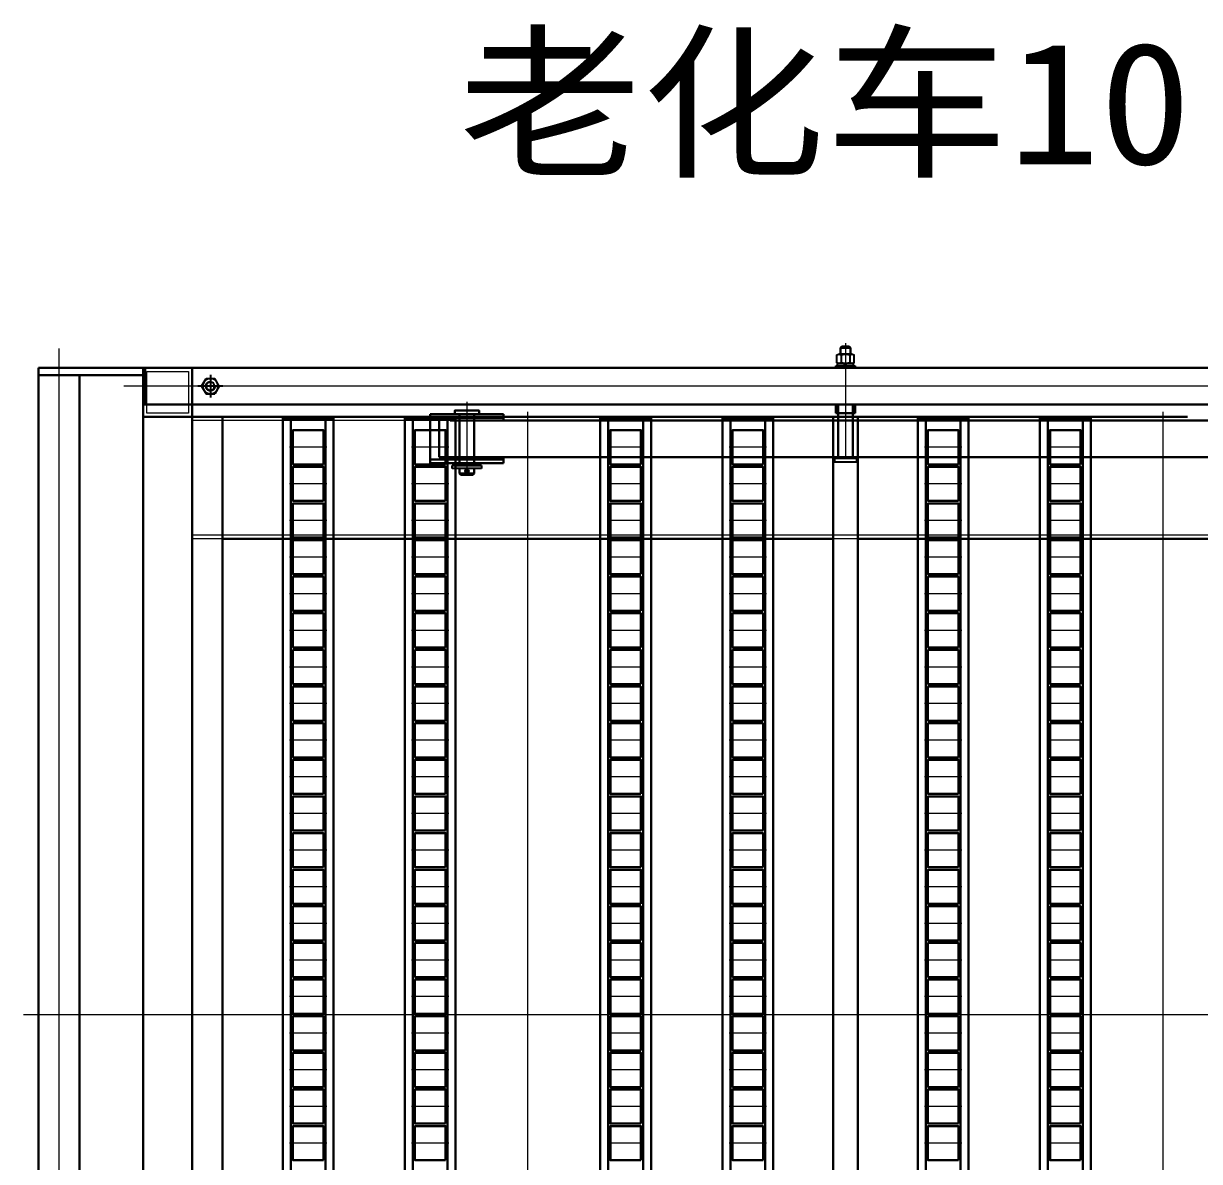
# Model space of a CAD drawing. Extents: x 539033 to 804858, y 468425 to 1263560.
# Drawn here: x 764498 to 765460, y 505052 to 505984 of the extents above; entities that cross this region are included whole.
import ezdxf

# ---------------------------------------------------------------- set-up
doc = ezdxf.new("R2010")
doc.units = 0
doc.header["$LTSCALE"] = 1000
doc.header["$MEASUREMENT"] = 0
for name, pattern in [('0', [0, 0]), ('ACAD_ISO02W100', [15, 12, -3]), ('ACAD_ISO04W100', [30, 24, -3, 0, -3]), ('DASHDOT', [25.4, 12.7, -6.35, 0, -6.35]), ('SOLID', [0])]:
    doc.linetypes.add(name, pattern=pattern)
doc.layers.get('0').update_dxf_attribs({"linetype": 'CONTINUOUS'})
doc.layers.add('1', color=1, linetype='DASHDOT')
doc.layers.add('摄像头', color=7, linetype='CONTINUOUS')
for name, color, linetype, lineweight in [('3', 7, 'ACAD_ISO04W100', 15), ('标注', 7, 'SOLID', 15), ('点划线', 1, 'ACAD_ISO04W100', 15), ('粗实线', 7, '0', 30), ('虚线', 6, 'ACAD_ISO02W100', 18)]:
    doc.layers.add(name, color=color, linetype=linetype, lineweight=lineweight)
doc.styles.add('标准', font='', dxfattribs={"width": 0.667})
doc.styles.get('标准').set_extended_font_data('FangSong_GB2312')

# ---------------------------------------------------------------- blocks, each defined once
blk = doc.blocks.new('A$C513352F2')
at = {"layer": '点划线'}
blk.add_line((68.9, 0), (68.9, 1086.91), dxfattribs=at)
at = {"layer": '粗实线', "color": 5}
for p, q in [((0, 1070.94), (85.65, 1070.94)), ((85.65, 1070.94), (85.65, 10.94)), ((0, 1064.94), (85.65, 1064.94)), ((52.15, 1064.94), (52.15, 16.94))]:
    blk.add_line(p, q, dxfattribs=at)
blk = doc.blocks.new('A$C458447FD')
at = {"layer": '标注'}
h = blk.add_hatch(dxfattribs=at)
h.set_pattern_fill('ANSI31', color=3, scale=0.5)
h.set_pattern_definition([(45, (-117.9495, 9.9451), (-1.122532, 1.122532), [])])
h.paths.add_polyline_path([(779.78, 1050.14), (778.03, 1050.14), (778.03, 1043.14), (779.78, 1043.14)])
h.paths.add_polyline_path([(794.03, 1050.14), (792.28, 1050.14), (792.28, 1043.14), (794.03, 1043.14)])
for p, q in [((778.84, 1084.39), (778.84, 1090.79)), ((780.63, 1091.34), (791.42, 1091.34)), ((782.43, 1090.79), (782.43, 1084.39)), ((789.62, 1090.79), (789.62, 1084.39)), ((793.22, 1084.39), (793.22, 1090.79)), ((794.03, 1081.74), (778.03, 1081.74)), ((778.03, 1081.74), (778.03, 1080.14)), ((778.03, 1080.14), (794.03, 1080.14)), ((792.47, 1083.84), (779.59, 1083.84)), ((779.59, 1081.74), (779.59, 1083.84)), ((792.47, 1081.74), (779.59, 1081.74)), ((780.63, 1083.84), (791.42, 1083.84)), ((785.48, 1081.74), (785.56, 1082.01)), ((785.56, 1082.01), (786.05, 1083.84)), ((786.57, 1081.74), (787.13, 1083.84)), ((792.47, 1081.74), (792.47, 1083.84)), ((794.03, 1080.14), (794.03, 1081.74)), ((1298.84, 1065.14), (1302.43, 1071.37)), ((1309.62, 1071.37), (1302.43, 1071.37)), ((1313.22, 1065.14), (1309.62, 1071.37)), ((1298.84, 1065.14), (1302.43, 1058.91)), ((1313.22, 1065.14), (1309.62, 1058.91)), ((1309.62, 1058.91), (1302.43, 1058.91)), ((1084.03, 1000.14), (1084.03, 997.64)), ((1084.03, 997.64), (1108.03, 997.64)), ((1108.03, 997.64), (1108.03, 1000.14))]:
    blk.add_line(p, q)
at = {"color": 3}
for p, q in [((777.03, 1006.14), (777.03, 1003.14)), ((795.03, 1003.14), (777.03, 1003.14)), ((795.03, 1006.14), (795.03, 1003.14))]:
    blk.add_line(p, q, dxfattribs=at)
for radius in [6.23, 3.4]:
    blk.add_circle((1306.03, 1065.14), radius)
for centre, radius, start, end in [((780.63, 1088.13), 3.21, 55.90631, 124.09369), ((786.03, 1079.34), 12, 72.56742, 107.43258), ((791.42, 1088.13), 3.21, 55.90631, 124.09369), ((780.63, 1087.05), 3.21, 235.90631, 304.09369), ((786.03, 1095.84), 12, 252.56742, 287.43258), ((791.42, 1087.05), 3.21, 235.90631, 304.09369)]:
    blk.add_arc(centre, radius, start, end)
at = {"layer": '1', "linetype": 'DASHDOT'}
for p, q in [((1306.03, 1074.37), (1306.03, 1055.91)), ((1295.84, 1065.14), (1316.22, 1065.14))]:
    blk.add_line(p, q, dxfattribs=at)
at = {"layer": '3'}
blk.add_arc((1306.03, 1065.14), 4, 170, 90, dxfattribs=at)
at = {"layer": '点划线'}
for p, q in [((786.03, 1100.28), (786.03, 1005.65)), ((206.04, 1065.14), (1376.79, 1065.14)), ((1096.03, 1052.42), (1096.03, 991.97)), ((526.03, 17.93), (526.03, 1044.24)), ((1046.03, 17.93), (1046.03, 1044.24)), ((590.83, 1015.14), (621.27, 1015.14)), ((690.83, 1015.14), (721.27, 1015.14)), ((850.83, 1015.14), (881.27, 1015.14)), ((950.83, 1015.14), (981.27, 1015.14)), ((1110.83, 1015.14), (1141.27, 1015.14)), ((1210.83, 1015.14), (1241.27, 1015.14)), ((1093.94, 995.64), (1097.96, 995.64)), ((590.83, 985.14), (621.27, 985.14)), ((690.83, 985.14), (721.27, 985.14)), ((850.83, 985.14), (881.27, 985.14)), ((950.83, 985.14), (981.27, 985.14)), ((1110.83, 985.14), (1141.27, 985.14)), ((1210.83, 985.14), (1241.27, 985.14)), ((590.83, 955.14), (621.27, 955.14)), ((690.83, 955.14), (721.27, 955.14)), ((850.83, 955.14), (881.27, 955.14)), ((950.83, 955.14), (981.27, 955.14)), ((1110.83, 955.14), (1141.27, 955.14)), ((1210.83, 955.14), (1241.27, 955.14)), ((590.83, 925.14), (621.27, 925.14)), ((690.83, 925.14), (721.27, 925.14)), ((850.83, 925.14), (881.27, 925.14)), ((950.83, 925.14), (981.27, 925.14)), ((1110.83, 925.14), (1141.27, 925.14)), ((1210.83, 925.14), (1241.27, 925.14)), ((590.83, 895.14), (621.27, 895.14)), ((690.83, 895.14), (721.27, 895.14)), ((850.83, 895.14), (881.27, 895.14)), ((950.83, 895.14), (981.27, 895.14)), ((1110.83, 895.14), (1141.27, 895.14)), ((1210.83, 895.14), (1241.27, 895.14)), ((590.83, 865.14), (621.27, 865.14)), ((690.83, 865.14), (721.27, 865.14)), ((850.83, 865.14), (881.27, 865.14)), ((950.83, 865.14), (981.27, 865.14)), ((1110.83, 865.14), (1141.27, 865.14)), ((1210.83, 865.14), (1241.27, 865.14)), ((590.83, 835.14), (621.27, 835.14)), ((690.83, 835.14), (721.27, 835.14)), ((850.83, 835.14), (881.27, 835.14)), ((950.83, 835.14), (981.27, 835.14)), ((1110.83, 835.14), (1141.27, 835.14)), ((1210.83, 835.14), (1241.27, 835.14)), ((590.83, 805.14), (621.27, 805.14)), ((690.83, 805.14), (721.27, 805.14)), ((850.83, 805.14), (881.27, 805.14)), ((950.83, 805.14), (981.27, 805.14)), ((1110.83, 805.14), (1141.27, 805.14)), ((1210.83, 805.14), (1241.27, 805.14)), ((590.83, 775.14), (621.27, 775.14)), ((690.83, 775.14), (721.27, 775.14)), ((850.83, 775.14), (881.27, 775.14)), ((950.83, 775.14), (981.27, 775.14)), ((1110.83, 775.14), (1141.27, 775.14)), ((1210.83, 775.14), (1241.27, 775.14)), ((590.83, 745.14), (621.27, 745.14)), ((690.83, 745.14), (721.27, 745.14)), ((850.83, 745.14), (881.27, 745.14)), ((950.83, 745.14), (981.27, 745.14)), ((1110.83, 745.14), (1141.27, 745.14)), ((1210.83, 745.14), (1241.27, 745.14)), ((590.83, 715.14), (621.27, 715.14)), ((690.83, 715.14), (721.27, 715.14)), ((850.83, 715.14), (881.27, 715.14)), ((950.83, 715.14), (981.27, 715.14)), ((1110.83, 715.14), (1141.27, 715.14)), ((1210.83, 715.14), (1241.27, 715.14)), ((590.83, 685.14), (621.27, 685.14)), ((690.83, 685.14), (721.27, 685.14)), ((850.83, 685.14), (881.27, 685.14)), ((950.83, 685.14), (981.27, 685.14)), ((1110.83, 685.14), (1141.27, 685.14)), ((1210.83, 685.14), (1241.27, 685.14)), ((590.83, 655.14), (621.27, 655.14)), ((690.83, 655.14), (721.27, 655.14)), ((850.83, 655.14), (881.27, 655.14)), ((950.83, 655.14), (981.27, 655.14)), ((1110.83, 655.14), (1141.27, 655.14)), ((1210.83, 655.14), (1241.27, 655.14)), ((590.83, 625.14), (621.27, 625.14)), ((690.83, 625.14), (721.27, 625.14)), ((850.83, 625.14), (881.27, 625.14)), ((950.83, 625.14), (981.27, 625.14)), ((1110.83, 625.14), (1141.27, 625.14)), ((1210.83, 625.14), (1241.27, 625.14)), ((590.83, 595.14), (621.27, 595.14)), ((690.83, 595.14), (721.27, 595.14)), ((850.83, 595.14), (881.27, 595.14)), ((950.83, 595.14), (981.27, 595.14)), ((1110.83, 595.14), (1141.27, 595.14)), ((1210.83, 595.14), (1241.27, 595.14)), ((590.83, 565.14), (621.27, 565.14)), ((690.83, 565.14), (721.27, 565.14)), ((850.83, 565.14), (881.27, 565.14)), ((950.83, 565.14), (981.27, 565.14)), ((1110.83, 565.14), (1141.27, 565.14)), ((1210.83, 565.14), (1241.27, 565.14)), ((101.68, 550.14), (1459.06, 550.14)), ((590.83, 535.14), (621.27, 535.14)), ((690.83, 535.14), (721.27, 535.14)), ((850.83, 535.14), (881.27, 535.14)), ((950.83, 535.14), (981.27, 535.14)), ((1110.83, 535.14), (1141.27, 535.14)), ((1210.83, 535.14), (1241.27, 535.14)), ((590.83, 505.14), (621.27, 505.14)), ((690.83, 505.14), (721.27, 505.14)), ((850.83, 505.14), (881.27, 505.14)), ((950.83, 505.14), (981.27, 505.14)), ((1110.83, 505.14), (1141.27, 505.14)), ((1210.83, 505.14), (1241.27, 505.14)), ((590.83, 475.14), (621.27, 475.14)), ((690.83, 475.14), (721.27, 475.14)), ((850.83, 475.14), (881.27, 475.14)), ((950.83, 475.14), (981.27, 475.14)), ((1110.83, 475.14), (1141.27, 475.14)), ((1210.83, 475.14), (1241.27, 475.14)), ((590.83, 445.14), (621.27, 445.14)), ((690.83, 445.14), (721.27, 445.14)), ((850.83, 445.14), (881.27, 445.14)), ((950.83, 445.14), (981.27, 445.14)), ((1110.83, 445.14), (1141.27, 445.14)), ((1210.83, 445.14), (1241.27, 445.14))]:
    blk.add_line(p, q, dxfattribs=at)
at = {"layer": '粗实线'}
for p, q in [((783.03, 1097.64), (782.03, 1096.64)), ((782.03, 1096.64), (782.03, 1091.34)), ((790.03, 1096.64), (782.03, 1096.64)), ((783.03, 1097.64), (789.03, 1097.64)), ((789.03, 1097.64), (790.03, 1096.64)), ((790.03, 1096.64), (790.03, 1091.34)), ((1359.53, 1080.14), (1359.53, 1050.14)), ((211.03, 1050.14), (1361.03, 1050.14)), ((778.03, 1050.14), (778.03, 1043.14)), ((779.78, 1050.14), (779.78, 1043.14)), ((780.03, 1050.14), (780.03, 1006.14)), ((792.03, 1050.14), (792.03, 1006.14)), ((792.28, 1050.14), (792.28, 1043.14)), ((794.03, 1050.14), (794.03, 1043.14)), ((506.03, 1040.14), (1321.03, 1040.14)), ((778.03, 1043.14), (794.03, 1043.14)), ((1066.03, 1042.14), (1066.03, 1037.14)), ((1066.03, 1042.14), (1126.03, 1042.14)), ((1090.03, 1042.14), (1090.03, 1000.14)), ((1102.03, 1042.14), (1102.03, 1000.14)), ((1126.03, 1042.14), (1126.03, 1002.14)), ((1321.03, 1040.14), (1321.03, 60.14)), ((1109.83, 1037.14), (0, 1037.14)), ((1066.03, 1039.14), (1126.03, 1039.14)), ((1118.6, 1037.14), (1118.6, 1007.14)), ((1118.6, 1007.14), (0, 1007.14)), ((1066.03, 1007.14), (1066.03, 1002.14)), ((1066.03, 1005.14), (1126.03, 1005.14)), ((1066.03, 1002.14), (1126.03, 1002.14)), ((1108.03, 1000.14), (1084.03, 1000.14)), ((1090.03, 997.64), (1090.03, 993.64)), ((1090.03, 993.64), (1091.03, 992.64)), ((1090.03, 993.64), (1102.03, 993.64)), ((1101.03, 992.64), (1091.03, 992.64)), ((1101.03, 992.64), (1102.03, 993.64)), ((1102.03, 997.64), (1102.03, 993.64)), ((276.03, 940.14), (776.03, 940.14)), ((796.03, 940.14), (1296.03, 940.14))]:
    blk.add_line(p, q, dxfattribs=at)
at = {"layer": '粗实线', "color": 4}
for p, q in [((585.28, 1040.14), (585.28, 60.14)), ((585.28, 1040.14), (626.78, 1040.14)), ((626.78, 1040.14), (626.78, 60.14)), ((685.28, 1040.14), (685.28, 60.14)), ((685.28, 1040.14), (726.78, 1040.14)), ((726.78, 1040.14), (726.78, 60.14)), ((845.28, 1040.14), (845.28, 60.14)), ((845.28, 1040.14), (886.78, 1040.14)), ((886.78, 1040.14), (886.78, 60.14)), ((945.28, 1040.14), (945.28, 60.14)), ((945.28, 1040.14), (986.78, 1040.14)), ((986.78, 1040.14), (986.78, 60.14)), ((1105.28, 1040.14), (1105.28, 60.14)), ((1105.28, 1040.14), (1146.78, 1040.14)), ((1146.78, 1040.14), (1146.78, 60.14)), ((1205.28, 1040.14), (1205.28, 60.14)), ((1205.28, 1040.14), (1246.78, 1040.14)), ((1246.78, 1040.14), (1246.78, 60.14)), ((585.28, 1038.14), (626.78, 1038.14)), ((591.78, 1038.14), (591.78, 62.14)), ((620.28, 1038.14), (620.28, 62.14)), ((685.28, 1038.14), (726.78, 1038.14)), ((691.78, 1038.14), (691.78, 62.14)), ((720.28, 1038.14), (720.28, 62.14)), ((845.28, 1038.14), (886.78, 1038.14)), ((851.78, 1038.14), (851.78, 62.14)), ((880.28, 1038.14), (880.28, 62.14)), ((945.28, 1038.14), (986.78, 1038.14)), ((951.78, 1038.14), (951.78, 62.14)), ((980.28, 1038.14), (980.28, 62.14)), ((1105.28, 1038.14), (1146.78, 1038.14)), ((1111.78, 1038.14), (1111.78, 62.14)), ((1140.28, 1038.14), (1140.28, 62.14)), ((1205.28, 1038.14), (1246.78, 1038.14)), ((1211.78, 1038.14), (1211.78, 62.14)), ((1240.28, 1038.14), (1240.28, 62.14))]:
    blk.add_line(p, q, dxfattribs=at)
at = {"layer": '粗实线', "color": 2}
for p, q in [((776.03, 1040.14), (776.03, 60.14)), ((796.03, 1040.14), (796.03, 60.14)), ((1296.03, 1040.14), (1296.03, 60.14))]:
    blk.add_line(p, q, dxfattribs=at)
at = {"layer": '粗实线', "color": 3}
for p, q in [((593.53, 1018.14), (591.78, 1018.14)), ((591.78, 1018.14), (591.78, 1012.14)), ((593.53, 1012.14), (591.78, 1012.14)), ((618.53, 1018.14), (620.28, 1018.14)), ((618.53, 1012.14), (620.28, 1012.14)), ((620.28, 1018.14), (620.28, 1012.14)), ((693.53, 1018.14), (691.78, 1018.14)), ((691.78, 1018.14), (691.78, 1012.14)), ((693.53, 1012.14), (691.78, 1012.14)), ((718.53, 1018.14), (720.28, 1018.14)), ((718.53, 1012.14), (720.28, 1012.14)), ((720.28, 1018.14), (720.28, 1012.14)), ((853.53, 1018.14), (851.78, 1018.14)), ((851.78, 1018.14), (851.78, 1012.14)), ((853.53, 1012.14), (851.78, 1012.14)), ((878.53, 1018.14), (880.28, 1018.14)), ((878.53, 1012.14), (880.28, 1012.14)), ((880.28, 1018.14), (880.28, 1012.14)), ((953.53, 1018.14), (951.78, 1018.14)), ((951.78, 1018.14), (951.78, 1012.14)), ((953.53, 1012.14), (951.78, 1012.14)), ((978.53, 1018.14), (980.28, 1018.14)), ((978.53, 1012.14), (980.28, 1012.14)), ((980.28, 1018.14), (980.28, 1012.14)), ((1113.53, 1018.14), (1111.78, 1018.14)), ((1111.78, 1018.14), (1111.78, 1012.14)), ((1113.53, 1012.14), (1111.78, 1012.14)), ((1138.53, 1018.14), (1140.28, 1018.14)), ((1138.53, 1012.14), (1140.28, 1012.14)), ((1140.28, 1018.14), (1140.28, 1012.14)), ((1213.53, 1018.14), (1211.78, 1018.14)), ((1211.78, 1018.14), (1211.78, 1012.14)), ((1213.53, 1012.14), (1211.78, 1012.14)), ((1238.53, 1018.14), (1240.28, 1018.14)), ((1238.53, 1012.14), (1240.28, 1012.14)), ((1240.28, 1018.14), (1240.28, 1012.14)), ((777.03, 1006.14), (795.03, 1006.14)), ((593.53, 988.14), (591.78, 988.14)), ((591.78, 988.14), (591.78, 982.14)), ((593.53, 982.14), (591.78, 982.14)), ((618.53, 988.14), (620.28, 988.14)), ((618.53, 982.14), (620.28, 982.14)), ((620.28, 988.14), (620.28, 982.14)), ((693.53, 988.14), (691.78, 988.14)), ((691.78, 988.14), (691.78, 982.14)), ((693.53, 982.14), (691.78, 982.14)), ((718.53, 988.14), (720.28, 988.14)), ((718.53, 982.14), (720.28, 982.14)), ((720.28, 988.14), (720.28, 982.14)), ((853.53, 988.14), (851.78, 988.14)), ((851.78, 988.14), (851.78, 982.14)), ((853.53, 982.14), (851.78, 982.14)), ((878.53, 988.14), (880.28, 988.14)), ((878.53, 982.14), (880.28, 982.14)), ((880.28, 988.14), (880.28, 982.14)), ((953.53, 988.14), (951.78, 988.14)), ((951.78, 988.14), (951.78, 982.14)), ((953.53, 982.14), (951.78, 982.14)), ((978.53, 988.14), (980.28, 988.14)), ((978.53, 982.14), (980.28, 982.14)), ((980.28, 988.14), (980.28, 982.14)), ((1113.53, 988.14), (1111.78, 988.14)), ((1111.78, 988.14), (1111.78, 982.14)), ((1113.53, 982.14), (1111.78, 982.14)), ((1138.53, 988.14), (1140.28, 988.14)), ((1138.53, 982.14), (1140.28, 982.14)), ((1140.28, 988.14), (1140.28, 982.14)), ((1213.53, 988.14), (1211.78, 988.14)), ((1211.78, 988.14), (1211.78, 982.14)), ((1213.53, 982.14), (1211.78, 982.14)), ((1238.53, 988.14), (1240.28, 988.14)), ((1238.53, 982.14), (1240.28, 982.14)), ((1240.28, 988.14), (1240.28, 982.14)), ((593.53, 958.14), (591.78, 958.14)), ((591.78, 958.14), (591.78, 952.14)), ((618.53, 958.14), (620.28, 958.14)), ((620.28, 958.14), (620.28, 952.14)), ((693.53, 958.14), (691.78, 958.14)), ((691.78, 958.14), (691.78, 952.14)), ((718.53, 958.14), (720.28, 958.14)), ((720.28, 958.14), (720.28, 952.14)), ((853.53, 958.14), (851.78, 958.14)), ((851.78, 958.14), (851.78, 952.14)), ((878.53, 958.14), (880.28, 958.14)), ((880.28, 958.14), (880.28, 952.14)), ((953.53, 958.14), (951.78, 958.14)), ((951.78, 958.14), (951.78, 952.14)), ((978.53, 958.14), (980.28, 958.14)), ((980.28, 958.14), (980.28, 952.14)), ((1113.53, 958.14), (1111.78, 958.14)), ((1111.78, 958.14), (1111.78, 952.14)), ((1138.53, 958.14), (1140.28, 958.14)), ((1140.28, 958.14), (1140.28, 952.14)), ((1213.53, 958.14), (1211.78, 958.14)), ((1211.78, 958.14), (1211.78, 952.14)), ((1238.53, 958.14), (1240.28, 958.14)), ((1240.28, 958.14), (1240.28, 952.14)), ((593.53, 952.14), (591.78, 952.14)), ((618.53, 952.14), (620.28, 952.14)), ((693.53, 952.14), (691.78, 952.14)), ((718.53, 952.14), (720.28, 952.14)), ((853.53, 952.14), (851.78, 952.14)), ((878.53, 952.14), (880.28, 952.14)), ((953.53, 952.14), (951.78, 952.14)), ((978.53, 952.14), (980.28, 952.14)), ((1113.53, 952.14), (1111.78, 952.14)), ((1138.53, 952.14), (1140.28, 952.14)), ((1213.53, 952.14), (1211.78, 952.14)), ((1238.53, 952.14), (1240.28, 952.14)), ((593.53, 928.14), (591.78, 928.14)), ((591.78, 928.14), (591.78, 922.14)), ((618.53, 928.14), (620.28, 928.14)), ((620.28, 928.14), (620.28, 922.14)), ((693.53, 928.14), (691.78, 928.14)), ((691.78, 928.14), (691.78, 922.14)), ((718.53, 928.14), (720.28, 928.14)), ((720.28, 928.14), (720.28, 922.14)), ((853.53, 928.14), (851.78, 928.14)), ((851.78, 928.14), (851.78, 922.14)), ((878.53, 928.14), (880.28, 928.14)), ((880.28, 928.14), (880.28, 922.14)), ((953.53, 928.14), (951.78, 928.14)), ((951.78, 928.14), (951.78, 922.14)), ((978.53, 928.14), (980.28, 928.14)), ((980.28, 928.14), (980.28, 922.14)), ((1113.53, 928.14), (1111.78, 928.14)), ((1111.78, 928.14), (1111.78, 922.14)), ((1138.53, 928.14), (1140.28, 928.14)), ((1140.28, 928.14), (1140.28, 922.14)), ((1213.53, 928.14), (1211.78, 928.14)), ((1211.78, 928.14), (1211.78, 922.14)), ((1238.53, 928.14), (1240.28, 928.14)), ((1240.28, 928.14), (1240.28, 922.14)), ((593.53, 922.14), (591.78, 922.14)), ((618.53, 922.14), (620.28, 922.14)), ((693.53, 922.14), (691.78, 922.14)), ((718.53, 922.14), (720.28, 922.14)), ((853.53, 922.14), (851.78, 922.14)), ((878.53, 922.14), (880.28, 922.14)), ((953.53, 922.14), (951.78, 922.14)), ((978.53, 922.14), (980.28, 922.14)), ((1113.53, 922.14), (1111.78, 922.14)), ((1138.53, 922.14), (1140.28, 922.14)), ((1213.53, 922.14), (1211.78, 922.14)), ((1238.53, 922.14), (1240.28, 922.14)), ((593.53, 898.14), (591.78, 898.14)), ((591.78, 898.14), (591.78, 892.14)), ((618.53, 898.14), (620.28, 898.14)), ((620.28, 898.14), (620.28, 892.14)), ((693.53, 898.14), (691.78, 898.14)), ((691.78, 898.14), (691.78, 892.14)), ((718.53, 898.14), (720.28, 898.14)), ((720.28, 898.14), (720.28, 892.14)), ((853.53, 898.14), (851.78, 898.14)), ((851.78, 898.14), (851.78, 892.14)), ((878.53, 898.14), (880.28, 898.14)), ((880.28, 898.14), (880.28, 892.14)), ((953.53, 898.14), (951.78, 898.14)), ((951.78, 898.14), (951.78, 892.14)), ((978.53, 898.14), (980.28, 898.14)), ((980.28, 898.14), (980.28, 892.14)), ((1113.53, 898.14), (1111.78, 898.14)), ((1111.78, 898.14), (1111.78, 892.14)), ((1138.53, 898.14), (1140.28, 898.14)), ((1140.28, 898.14), (1140.28, 892.14)), ((1213.53, 898.14), (1211.78, 898.14)), ((1211.78, 898.14), (1211.78, 892.14)), ((1238.53, 898.14), (1240.28, 898.14)), ((1240.28, 898.14), (1240.28, 892.14)), ((593.53, 892.14), (591.78, 892.14)), ((618.53, 892.14), (620.28, 892.14)), ((693.53, 892.14), (691.78, 892.14)), ((718.53, 892.14), (720.28, 892.14)), ((853.53, 892.14), (851.78, 892.14)), ((878.53, 892.14), (880.28, 892.14)), ((953.53, 892.14), (951.78, 892.14)), ((978.53, 892.14), (980.28, 892.14)), ((1113.53, 892.14), (1111.78, 892.14)), ((1138.53, 892.14), (1140.28, 892.14)), ((1213.53, 892.14), (1211.78, 892.14)), ((1238.53, 892.14), (1240.28, 892.14)), ((593.53, 868.14), (591.78, 868.14)), ((591.78, 868.14), (591.78, 862.14)), ((618.53, 868.14), (620.28, 868.14)), ((620.28, 868.14), (620.28, 862.14)), ((693.53, 868.14), (691.78, 868.14)), ((691.78, 868.14), (691.78, 862.14)), ((718.53, 868.14), (720.28, 868.14)), ((720.28, 868.14), (720.28, 862.14)), ((853.53, 868.14), (851.78, 868.14)), ((851.78, 868.14), (851.78, 862.14)), ((878.53, 868.14), (880.28, 868.14)), ((880.28, 868.14), (880.28, 862.14)), ((953.53, 868.14), (951.78, 868.14)), ((951.78, 868.14), (951.78, 862.14)), ((978.53, 868.14), (980.28, 868.14)), ((980.28, 868.14), (980.28, 862.14)), ((1113.53, 868.14), (1111.78, 868.14)), ((1111.78, 868.14), (1111.78, 862.14)), ((1138.53, 868.14), (1140.28, 868.14)), ((1140.28, 868.14), (1140.28, 862.14)), ((1213.53, 868.14), (1211.78, 868.14)), ((1211.78, 868.14), (1211.78, 862.14)), ((1238.53, 868.14), (1240.28, 868.14)), ((1240.28, 868.14), (1240.28, 862.14)), ((593.53, 862.14), (591.78, 862.14)), ((618.53, 862.14), (620.28, 862.14)), ((693.53, 862.14), (691.78, 862.14)), ((718.53, 862.14), (720.28, 862.14)), ((853.53, 862.14), (851.78, 862.14)), ((878.53, 862.14), (880.28, 862.14)), ((953.53, 862.14), (951.78, 862.14)), ((978.53, 862.14), (980.28, 862.14)), ((1113.53, 862.14), (1111.78, 862.14)), ((1138.53, 862.14), (1140.28, 862.14)), ((1213.53, 862.14), (1211.78, 862.14)), ((1238.53, 862.14), (1240.28, 862.14)), ((593.53, 838.14), (591.78, 838.14)), ((591.78, 838.14), (591.78, 832.14)), ((618.53, 838.14), (620.28, 838.14)), ((620.28, 838.14), (620.28, 832.14)), ((693.53, 838.14), (691.78, 838.14)), ((691.78, 838.14), (691.78, 832.14)), ((718.53, 838.14), (720.28, 838.14)), ((720.28, 838.14), (720.28, 832.14)), ((853.53, 838.14), (851.78, 838.14)), ((851.78, 838.14), (851.78, 832.14)), ((878.53, 838.14), (880.28, 838.14)), ((880.28, 838.14), (880.28, 832.14)), ((953.53, 838.14), (951.78, 838.14)), ((951.78, 838.14), (951.78, 832.14)), ((978.53, 838.14), (980.28, 838.14)), ((980.28, 838.14), (980.28, 832.14)), ((1113.53, 838.14), (1111.78, 838.14)), ((1111.78, 838.14), (1111.78, 832.14)), ((1138.53, 838.14), (1140.28, 838.14)), ((1140.28, 838.14), (1140.28, 832.14)), ((1213.53, 838.14), (1211.78, 838.14)), ((1211.78, 838.14), (1211.78, 832.14)), ((1238.53, 838.14), (1240.28, 838.14)), ((1240.28, 838.14), (1240.28, 832.14)), ((593.53, 832.14), (591.78, 832.14)), ((618.53, 832.14), (620.28, 832.14)), ((693.53, 832.14), (691.78, 832.14)), ((718.53, 832.14), (720.28, 832.14)), ((853.53, 832.14), (851.78, 832.14)), ((878.53, 832.14), (880.28, 832.14)), ((953.53, 832.14), (951.78, 832.14)), ((978.53, 832.14), (980.28, 832.14)), ((1113.53, 832.14), (1111.78, 832.14)), ((1138.53, 832.14), (1140.28, 832.14)), ((1213.53, 832.14), (1211.78, 832.14)), ((1238.53, 832.14), (1240.28, 832.14)), ((593.53, 808.14), (591.78, 808.14)), ((591.78, 808.14), (591.78, 802.14)), ((593.53, 802.14), (591.78, 802.14)), ((618.53, 808.14), (620.28, 808.14)), ((618.53, 802.14), (620.28, 802.14)), ((620.28, 808.14), (620.28, 802.14)), ((693.53, 808.14), (691.78, 808.14)), ((691.78, 808.14), (691.78, 802.14)), ((693.53, 802.14), (691.78, 802.14)), ((718.53, 808.14), (720.28, 808.14)), ((718.53, 802.14), (720.28, 802.14)), ((720.28, 808.14), (720.28, 802.14)), ((853.53, 808.14), (851.78, 808.14)), ((851.78, 808.14), (851.78, 802.14)), ((853.53, 802.14), (851.78, 802.14)), ((878.53, 808.14), (880.28, 808.14)), ((878.53, 802.14), (880.28, 802.14)), ((880.28, 808.14), (880.28, 802.14)), ((953.53, 808.14), (951.78, 808.14)), ((951.78, 808.14), (951.78, 802.14)), ((953.53, 802.14), (951.78, 802.14)), ((978.53, 808.14), (980.28, 808.14)), ((978.53, 802.14), (980.28, 802.14)), ((980.28, 808.14), (980.28, 802.14)), ((1113.53, 808.14), (1111.78, 808.14)), ((1111.78, 808.14), (1111.78, 802.14)), ((1113.53, 802.14), (1111.78, 802.14)), ((1138.53, 808.14), (1140.28, 808.14)), ((1138.53, 802.14), (1140.28, 802.14)), ((1140.28, 808.14), (1140.28, 802.14)), ((1213.53, 808.14), (1211.78, 808.14)), ((1211.78, 808.14), (1211.78, 802.14)), ((1213.53, 802.14), (1211.78, 802.14)), ((1238.53, 808.14), (1240.28, 808.14)), ((1238.53, 802.14), (1240.28, 802.14)), ((1240.28, 808.14), (1240.28, 802.14)), ((593.53, 778.14), (591.78, 778.14)), ((591.78, 778.14), (591.78, 772.14)), ((593.53, 772.14), (591.78, 772.14)), ((618.53, 778.14), (620.28, 778.14)), ((618.53, 772.14), (620.28, 772.14)), ((620.28, 778.14), (620.28, 772.14)), ((693.53, 778.14), (691.78, 778.14)), ((691.78, 778.14), (691.78, 772.14)), ((693.53, 772.14), (691.78, 772.14)), ((718.53, 778.14), (720.28, 778.14)), ((718.53, 772.14), (720.28, 772.14)), ((720.28, 778.14), (720.28, 772.14)), ((853.53, 778.14), (851.78, 778.14)), ((851.78, 778.14), (851.78, 772.14)), ((853.53, 772.14), (851.78, 772.14)), ((878.53, 778.14), (880.28, 778.14)), ((878.53, 772.14), (880.28, 772.14)), ((880.28, 778.14), (880.28, 772.14)), ((953.53, 778.14), (951.78, 778.14)), ((951.78, 778.14), (951.78, 772.14)), ((953.53, 772.14), (951.78, 772.14)), ((978.53, 778.14), (980.28, 778.14)), ((978.53, 772.14), (980.28, 772.14)), ((980.28, 778.14), (980.28, 772.14)), ((1113.53, 778.14), (1111.78, 778.14)), ((1111.78, 778.14), (1111.78, 772.14)), ((1113.53, 772.14), (1111.78, 772.14)), ((1138.53, 778.14), (1140.28, 778.14)), ((1138.53, 772.14), (1140.28, 772.14)), ((1140.28, 778.14), (1140.28, 772.14)), ((1213.53, 778.14), (1211.78, 778.14)), ((1211.78, 778.14), (1211.78, 772.14)), ((1213.53, 772.14), (1211.78, 772.14)), ((1238.53, 778.14), (1240.28, 778.14)), ((1238.53, 772.14), (1240.28, 772.14)), ((1240.28, 778.14), (1240.28, 772.14)), ((593.53, 748.14), (591.78, 748.14)), ((591.78, 748.14), (591.78, 742.14)), ((593.53, 742.14), (591.78, 742.14)), ((618.53, 748.14), (620.28, 748.14)), ((618.53, 742.14), (620.28, 742.14)), ((620.28, 748.14), (620.28, 742.14)), ((693.53, 748.14), (691.78, 748.14)), ((691.78, 748.14), (691.78, 742.14)), ((693.53, 742.14), (691.78, 742.14)), ((718.53, 748.14), (720.28, 748.14)), ((718.53, 742.14), (720.28, 742.14)), ((720.28, 748.14), (720.28, 742.14)), ((853.53, 748.14), (851.78, 748.14)), ((851.78, 748.14), (851.78, 742.14)), ((853.53, 742.14), (851.78, 742.14)), ((878.53, 748.14), (880.28, 748.14)), ((878.53, 742.14), (880.28, 742.14)), ((880.28, 748.14), (880.28, 742.14)), ((953.53, 748.14), (951.78, 748.14)), ((951.78, 748.14), (951.78, 742.14)), ((953.53, 742.14), (951.78, 742.14)), ((978.53, 748.14), (980.28, 748.14)), ((978.53, 742.14), (980.28, 742.14)), ((980.28, 748.14), (980.28, 742.14)), ((1113.53, 748.14), (1111.78, 748.14)), ((1111.78, 748.14), (1111.78, 742.14)), ((1113.53, 742.14), (1111.78, 742.14)), ((1138.53, 748.14), (1140.28, 748.14)), ((1138.53, 742.14), (1140.28, 742.14)), ((1140.28, 748.14), (1140.28, 742.14)), ((1213.53, 748.14), (1211.78, 748.14)), ((1211.78, 748.14), (1211.78, 742.14)), ((1213.53, 742.14), (1211.78, 742.14)), ((1238.53, 748.14), (1240.28, 748.14)), ((1238.53, 742.14), (1240.28, 742.14)), ((1240.28, 748.14), (1240.28, 742.14)), ((593.53, 718.14), (591.78, 718.14)), ((591.78, 718.14), (591.78, 712.14)), ((618.53, 718.14), (620.28, 718.14)), ((620.28, 718.14), (620.28, 712.14)), ((693.53, 718.14), (691.78, 718.14)), ((691.78, 718.14), (691.78, 712.14)), ((718.53, 718.14), (720.28, 718.14)), ((720.28, 718.14), (720.28, 712.14)), ((853.53, 718.14), (851.78, 718.14)), ((851.78, 718.14), (851.78, 712.14)), ((878.53, 718.14), (880.28, 718.14)), ((880.28, 718.14), (880.28, 712.14)), ((953.53, 718.14), (951.78, 718.14)), ((951.78, 718.14), (951.78, 712.14)), ((978.53, 718.14), (980.28, 718.14)), ((980.28, 718.14), (980.28, 712.14)), ((1113.53, 718.14), (1111.78, 718.14)), ((1111.78, 718.14), (1111.78, 712.14)), ((1138.53, 718.14), (1140.28, 718.14)), ((1140.28, 718.14), (1140.28, 712.14)), ((1213.53, 718.14), (1211.78, 718.14)), ((1211.78, 718.14), (1211.78, 712.14)), ((1238.53, 718.14), (1240.28, 718.14)), ((1240.28, 718.14), (1240.28, 712.14)), ((593.53, 712.14), (591.78, 712.14)), ((618.53, 712.14), (620.28, 712.14)), ((693.53, 712.14), (691.78, 712.14)), ((718.53, 712.14), (720.28, 712.14)), ((853.53, 712.14), (851.78, 712.14)), ((878.53, 712.14), (880.28, 712.14)), ((953.53, 712.14), (951.78, 712.14)), ((978.53, 712.14), (980.28, 712.14)), ((1113.53, 712.14), (1111.78, 712.14)), ((1138.53, 712.14), (1140.28, 712.14)), ((1213.53, 712.14), (1211.78, 712.14)), ((1238.53, 712.14), (1240.28, 712.14)), ((593.53, 688.14), (591.78, 688.14)), ((591.78, 688.14), (591.78, 682.14)), ((618.53, 688.14), (620.28, 688.14)), ((620.28, 688.14), (620.28, 682.14)), ((693.53, 688.14), (691.78, 688.14)), ((691.78, 688.14), (691.78, 682.14)), ((718.53, 688.14), (720.28, 688.14)), ((720.28, 688.14), (720.28, 682.14)), ((853.53, 688.14), (851.78, 688.14)), ((851.78, 688.14), (851.78, 682.14)), ((878.53, 688.14), (880.28, 688.14)), ((880.28, 688.14), (880.28, 682.14)), ((953.53, 688.14), (951.78, 688.14)), ((951.78, 688.14), (951.78, 682.14)), ((978.53, 688.14), (980.28, 688.14)), ((980.28, 688.14), (980.28, 682.14)), ((1113.53, 688.14), (1111.78, 688.14)), ((1111.78, 688.14), (1111.78, 682.14)), ((1138.53, 688.14), (1140.28, 688.14)), ((1140.28, 688.14), (1140.28, 682.14)), ((1213.53, 688.14), (1211.78, 688.14)), ((1211.78, 688.14), (1211.78, 682.14)), ((1238.53, 688.14), (1240.28, 688.14)), ((1240.28, 688.14), (1240.28, 682.14)), ((593.53, 682.14), (591.78, 682.14)), ((618.53, 682.14), (620.28, 682.14)), ((693.53, 682.14), (691.78, 682.14)), ((718.53, 682.14), (720.28, 682.14)), ((853.53, 682.14), (851.78, 682.14)), ((878.53, 682.14), (880.28, 682.14)), ((953.53, 682.14), (951.78, 682.14)), ((978.53, 682.14), (980.28, 682.14)), ((1113.53, 682.14), (1111.78, 682.14)), ((1138.53, 682.14), (1140.28, 682.14)), ((1213.53, 682.14), (1211.78, 682.14)), ((1238.53, 682.14), (1240.28, 682.14)), ((593.53, 658.14), (591.78, 658.14)), ((591.78, 658.14), (591.78, 652.14)), ((618.53, 658.14), (620.28, 658.14)), ((620.28, 658.14), (620.28, 652.14)), ((693.53, 658.14), (691.78, 658.14)), ((691.78, 658.14), (691.78, 652.14)), ((718.53, 658.14), (720.28, 658.14)), ((720.28, 658.14), (720.28, 652.14)), ((853.53, 658.14), (851.78, 658.14)), ((851.78, 658.14), (851.78, 652.14)), ((878.53, 658.14), (880.28, 658.14)), ((880.28, 658.14), (880.28, 652.14)), ((953.53, 658.14), (951.78, 658.14)), ((951.78, 658.14), (951.78, 652.14)), ((978.53, 658.14), (980.28, 658.14)), ((980.28, 658.14), (980.28, 652.14)), ((1113.53, 658.14), (1111.78, 658.14)), ((1111.78, 658.14), (1111.78, 652.14)), ((1138.53, 658.14), (1140.28, 658.14)), ((1140.28, 658.14), (1140.28, 652.14)), ((1213.53, 658.14), (1211.78, 658.14)), ((1211.78, 658.14), (1211.78, 652.14)), ((1238.53, 658.14), (1240.28, 658.14)), ((1240.28, 658.14), (1240.28, 652.14)), ((593.53, 652.14), (591.78, 652.14)), ((618.53, 652.14), (620.28, 652.14)), ((693.53, 652.14), (691.78, 652.14)), ((718.53, 652.14), (720.28, 652.14)), ((853.53, 652.14), (851.78, 652.14)), ((878.53, 652.14), (880.28, 652.14)), ((953.53, 652.14), (951.78, 652.14)), ((978.53, 652.14), (980.28, 652.14)), ((1113.53, 652.14), (1111.78, 652.14)), ((1138.53, 652.14), (1140.28, 652.14)), ((1213.53, 652.14), (1211.78, 652.14)), ((1238.53, 652.14), (1240.28, 652.14)), ((593.53, 628.14), (591.78, 628.14)), ((591.78, 628.14), (591.78, 622.14)), ((618.53, 628.14), (620.28, 628.14)), ((620.28, 628.14), (620.28, 622.14)), ((693.53, 628.14), (691.78, 628.14)), ((691.78, 628.14), (691.78, 622.14)), ((718.53, 628.14), (720.28, 628.14)), ((720.28, 628.14), (720.28, 622.14)), ((853.53, 628.14), (851.78, 628.14)), ((851.78, 628.14), (851.78, 622.14)), ((878.53, 628.14), (880.28, 628.14)), ((880.28, 628.14), (880.28, 622.14)), ((953.53, 628.14), (951.78, 628.14)), ((951.78, 628.14), (951.78, 622.14)), ((978.53, 628.14), (980.28, 628.14)), ((980.28, 628.14), (980.28, 622.14)), ((1113.53, 628.14), (1111.78, 628.14)), ((1111.78, 628.14), (1111.78, 622.14)), ((1138.53, 628.14), (1140.28, 628.14)), ((1140.28, 628.14), (1140.28, 622.14)), ((1213.53, 628.14), (1211.78, 628.14)), ((1211.78, 628.14), (1211.78, 622.14)), ((1238.53, 628.14), (1240.28, 628.14)), ((1240.28, 628.14), (1240.28, 622.14)), ((593.53, 622.14), (591.78, 622.14)), ((618.53, 622.14), (620.28, 622.14)), ((693.53, 622.14), (691.78, 622.14)), ((718.53, 622.14), (720.28, 622.14)), ((853.53, 622.14), (851.78, 622.14)), ((878.53, 622.14), (880.28, 622.14)), ((953.53, 622.14), (951.78, 622.14)), ((978.53, 622.14), (980.28, 622.14)), ((1113.53, 622.14), (1111.78, 622.14)), ((1138.53, 622.14), (1140.28, 622.14)), ((1213.53, 622.14), (1211.78, 622.14)), ((1238.53, 622.14), (1240.28, 622.14)), ((593.53, 598.14), (591.78, 598.14)), ((591.78, 598.14), (591.78, 592.14)), ((618.53, 598.14), (620.28, 598.14)), ((620.28, 598.14), (620.28, 592.14)), ((693.53, 598.14), (691.78, 598.14)), ((691.78, 598.14), (691.78, 592.14)), ((718.53, 598.14), (720.28, 598.14)), ((720.28, 598.14), (720.28, 592.14)), ((853.53, 598.14), (851.78, 598.14)), ((851.78, 598.14), (851.78, 592.14)), ((878.53, 598.14), (880.28, 598.14)), ((880.28, 598.14), (880.28, 592.14)), ((953.53, 598.14), (951.78, 598.14)), ((951.78, 598.14), (951.78, 592.14)), ((978.53, 598.14), (980.28, 598.14)), ((980.28, 598.14), (980.28, 592.14)), ((1113.53, 598.14), (1111.78, 598.14)), ((1111.78, 598.14), (1111.78, 592.14)), ((1138.53, 598.14), (1140.28, 598.14)), ((1140.28, 598.14), (1140.28, 592.14)), ((1213.53, 598.14), (1211.78, 598.14)), ((1211.78, 598.14), (1211.78, 592.14)), ((1238.53, 598.14), (1240.28, 598.14)), ((1240.28, 598.14), (1240.28, 592.14)), ((593.53, 592.14), (591.78, 592.14)), ((618.53, 592.14), (620.28, 592.14)), ((693.53, 592.14), (691.78, 592.14)), ((718.53, 592.14), (720.28, 592.14)), ((853.53, 592.14), (851.78, 592.14)), ((878.53, 592.14), (880.28, 592.14)), ((953.53, 592.14), (951.78, 592.14)), ((978.53, 592.14), (980.28, 592.14)), ((1113.53, 592.14), (1111.78, 592.14)), ((1138.53, 592.14), (1140.28, 592.14)), ((1213.53, 592.14), (1211.78, 592.14)), ((1238.53, 592.14), (1240.28, 592.14)), ((593.53, 568.14), (591.78, 568.14)), ((591.78, 568.14), (591.78, 562.14)), ((618.53, 568.14), (620.28, 568.14)), ((620.28, 568.14), (620.28, 562.14)), ((693.53, 568.14), (691.78, 568.14)), ((691.78, 568.14), (691.78, 562.14)), ((718.53, 568.14), (720.28, 568.14)), ((720.28, 568.14), (720.28, 562.14)), ((853.53, 568.14), (851.78, 568.14)), ((851.78, 568.14), (851.78, 562.14)), ((878.53, 568.14), (880.28, 568.14)), ((880.28, 568.14), (880.28, 562.14)), ((953.53, 568.14), (951.78, 568.14)), ((951.78, 568.14), (951.78, 562.14)), ((978.53, 568.14), (980.28, 568.14)), ((980.28, 568.14), (980.28, 562.14)), ((1113.53, 568.14), (1111.78, 568.14)), ((1111.78, 568.14), (1111.78, 562.14)), ((1138.53, 568.14), (1140.28, 568.14)), ((1140.28, 568.14), (1140.28, 562.14)), ((1213.53, 568.14), (1211.78, 568.14)), ((1211.78, 568.14), (1211.78, 562.14)), ((1238.53, 568.14), (1240.28, 568.14)), ((1240.28, 568.14), (1240.28, 562.14)), ((593.53, 562.14), (591.78, 562.14)), ((618.53, 562.14), (620.28, 562.14)), ((693.53, 562.14), (691.78, 562.14)), ((718.53, 562.14), (720.28, 562.14)), ((853.53, 562.14), (851.78, 562.14)), ((878.53, 562.14), (880.28, 562.14)), ((953.53, 562.14), (951.78, 562.14)), ((978.53, 562.14), (980.28, 562.14)), ((1113.53, 562.14), (1111.78, 562.14)), ((1138.53, 562.14), (1140.28, 562.14)), ((1213.53, 562.14), (1211.78, 562.14)), ((1238.53, 562.14), (1240.28, 562.14)), ((593.53, 538.14), (591.78, 538.14)), ((591.78, 538.14), (591.78, 532.14)), ((593.53, 532.14), (591.78, 532.14)), ((618.53, 538.14), (620.28, 538.14)), ((618.53, 532.14), (620.28, 532.14)), ((620.28, 538.14), (620.28, 532.14)), ((693.53, 538.14), (691.78, 538.14)), ((691.78, 538.14), (691.78, 532.14)), ((693.53, 532.14), (691.78, 532.14)), ((718.53, 538.14), (720.28, 538.14)), ((718.53, 532.14), (720.28, 532.14)), ((720.28, 538.14), (720.28, 532.14)), ((853.53, 538.14), (851.78, 538.14)), ((851.78, 538.14), (851.78, 532.14)), ((853.53, 532.14), (851.78, 532.14)), ((878.53, 538.14), (880.28, 538.14)), ((878.53, 532.14), (880.28, 532.14)), ((880.28, 538.14), (880.28, 532.14)), ((953.53, 538.14), (951.78, 538.14)), ((951.78, 538.14), (951.78, 532.14)), ((953.53, 532.14), (951.78, 532.14)), ((978.53, 538.14), (980.28, 538.14)), ((978.53, 532.14), (980.28, 532.14)), ((980.28, 538.14), (980.28, 532.14)), ((1113.53, 538.14), (1111.78, 538.14)), ((1111.78, 538.14), (1111.78, 532.14)), ((1113.53, 532.14), (1111.78, 532.14)), ((1138.53, 538.14), (1140.28, 538.14)), ((1138.53, 532.14), (1140.28, 532.14)), ((1140.28, 538.14), (1140.28, 532.14)), ((1213.53, 538.14), (1211.78, 538.14)), ((1211.78, 538.14), (1211.78, 532.14)), ((1213.53, 532.14), (1211.78, 532.14)), ((1238.53, 538.14), (1240.28, 538.14)), ((1238.53, 532.14), (1240.28, 532.14)), ((1240.28, 538.14), (1240.28, 532.14)), ((593.53, 508.14), (591.78, 508.14)), ((591.78, 508.14), (591.78, 502.14)), ((593.53, 502.14), (591.78, 502.14)), ((618.53, 508.14), (620.28, 508.14)), ((618.53, 502.14), (620.28, 502.14)), ((620.28, 508.14), (620.28, 502.14)), ((693.53, 508.14), (691.78, 508.14)), ((691.78, 508.14), (691.78, 502.14)), ((693.53, 502.14), (691.78, 502.14)), ((718.53, 508.14), (720.28, 508.14)), ((718.53, 502.14), (720.28, 502.14)), ((720.28, 508.14), (720.28, 502.14)), ((853.53, 508.14), (851.78, 508.14)), ((851.78, 508.14), (851.78, 502.14)), ((853.53, 502.14), (851.78, 502.14)), ((878.53, 508.14), (880.28, 508.14)), ((878.53, 502.14), (880.28, 502.14)), ((880.28, 508.14), (880.28, 502.14)), ((953.53, 508.14), (951.78, 508.14)), ((951.78, 508.14), (951.78, 502.14)), ((953.53, 502.14), (951.78, 502.14)), ((978.53, 508.14), (980.28, 508.14)), ((978.53, 502.14), (980.28, 502.14)), ((980.28, 508.14), (980.28, 502.14)), ((1113.53, 508.14), (1111.78, 508.14)), ((1111.78, 508.14), (1111.78, 502.14)), ((1113.53, 502.14), (1111.78, 502.14)), ((1138.53, 508.14), (1140.28, 508.14)), ((1138.53, 502.14), (1140.28, 502.14)), ((1140.28, 508.14), (1140.28, 502.14)), ((1213.53, 508.14), (1211.78, 508.14)), ((1211.78, 508.14), (1211.78, 502.14)), ((1213.53, 502.14), (1211.78, 502.14)), ((1238.53, 508.14), (1240.28, 508.14)), ((1238.53, 502.14), (1240.28, 502.14)), ((1240.28, 508.14), (1240.28, 502.14)), ((593.53, 478.14), (591.78, 478.14)), ((591.78, 478.14), (591.78, 472.14)), ((593.53, 472.14), (591.78, 472.14)), ((618.53, 478.14), (620.28, 478.14)), ((618.53, 472.14), (620.28, 472.14)), ((620.28, 478.14), (620.28, 472.14)), ((693.53, 478.14), (691.78, 478.14)), ((691.78, 478.14), (691.78, 472.14)), ((693.53, 472.14), (691.78, 472.14)), ((718.53, 478.14), (720.28, 478.14)), ((718.53, 472.14), (720.28, 472.14)), ((720.28, 478.14), (720.28, 472.14)), ((853.53, 478.14), (851.78, 478.14)), ((851.78, 478.14), (851.78, 472.14)), ((853.53, 472.14), (851.78, 472.14)), ((878.53, 478.14), (880.28, 478.14)), ((878.53, 472.14), (880.28, 472.14)), ((880.28, 478.14), (880.28, 472.14)), ((953.53, 478.14), (951.78, 478.14)), ((951.78, 478.14), (951.78, 472.14)), ((953.53, 472.14), (951.78, 472.14)), ((978.53, 478.14), (980.28, 478.14)), ((978.53, 472.14), (980.28, 472.14)), ((980.28, 478.14), (980.28, 472.14)), ((1113.53, 478.14), (1111.78, 478.14)), ((1111.78, 478.14), (1111.78, 472.14)), ((1113.53, 472.14), (1111.78, 472.14)), ((1138.53, 478.14), (1140.28, 478.14)), ((1138.53, 472.14), (1140.28, 472.14)), ((1140.28, 478.14), (1140.28, 472.14)), ((1213.53, 478.14), (1211.78, 478.14)), ((1211.78, 478.14), (1211.78, 472.14)), ((1213.53, 472.14), (1211.78, 472.14)), ((1238.53, 478.14), (1240.28, 478.14)), ((1238.53, 472.14), (1240.28, 472.14)), ((1240.28, 478.14), (1240.28, 472.14)), ((593.53, 448.14), (591.78, 448.14)), ((591.78, 448.14), (591.78, 442.14)), ((618.53, 448.14), (620.28, 448.14)), ((620.28, 448.14), (620.28, 442.14)), ((693.53, 448.14), (691.78, 448.14)), ((691.78, 448.14), (691.78, 442.14)), ((718.53, 448.14), (720.28, 448.14)), ((720.28, 448.14), (720.28, 442.14)), ((853.53, 448.14), (851.78, 448.14)), ((851.78, 448.14), (851.78, 442.14)), ((878.53, 448.14), (880.28, 448.14)), ((880.28, 448.14), (880.28, 442.14)), ((953.53, 448.14), (951.78, 448.14)), ((951.78, 448.14), (951.78, 442.14)), ((978.53, 448.14), (980.28, 448.14)), ((980.28, 448.14), (980.28, 442.14)), ((1113.53, 448.14), (1111.78, 448.14)), ((1111.78, 448.14), (1111.78, 442.14)), ((1138.53, 448.14), (1140.28, 448.14)), ((1140.28, 448.14), (1140.28, 442.14)), ((1213.53, 448.14), (1211.78, 448.14)), ((1211.78, 448.14), (1211.78, 442.14)), ((1238.53, 448.14), (1240.28, 448.14)), ((1240.28, 448.14), (1240.28, 442.14)), ((593.53, 442.14), (591.78, 442.14)), ((618.53, 442.14), (620.28, 442.14)), ((693.53, 442.14), (691.78, 442.14)), ((718.53, 442.14), (720.28, 442.14)), ((853.53, 442.14), (851.78, 442.14)), ((878.53, 442.14), (880.28, 442.14)), ((953.53, 442.14), (951.78, 442.14)), ((978.53, 442.14), (980.28, 442.14)), ((1113.53, 442.14), (1111.78, 442.14)), ((1138.53, 442.14), (1140.28, 442.14)), ((1213.53, 442.14), (1211.78, 442.14)), ((1238.53, 442.14), (1240.28, 442.14))]:
    blk.add_line(p, q, dxfattribs=at)
at = {"layer": '粗实线'}
for points in [[(211.03, 20.14), (1361.03, 20.14), (1361.03, 1080.14), (211.03, 1080.14)], [(1321.03, 1040.14), (1361.03, 1040.14), (1361.03, 1080.14), (1321.03, 1080.14)]]:
    blk.add_lwpolyline(points, close=True, dxfattribs=at)
at = {"layer": '粗实线', "color": 4}
blk.add_lwpolyline([(1106.03, 1042.14), (1106.03, 1045.14), (1086.03, 1045.14), (1086.03, 1042.14)], close=True, dxfattribs=at)
at = {"layer": '粗实线', "color": 3}
for points in [[(593.53, 1001.14), (618.53, 1001.14), (618.53, 1029.14), (593.53, 1029.14)], [(693.53, 1001.14), (718.53, 1001.14), (718.53, 1029.14), (693.53, 1029.14)], [(853.53, 1001.14), (878.53, 1001.14), (878.53, 1029.14), (853.53, 1029.14)], [(953.53, 1001.14), (978.53, 1001.14), (978.53, 1029.14), (953.53, 1029.14)], [(1113.53, 1001.14), (1138.53, 1001.14), (1138.53, 1029.14), (1113.53, 1029.14)], [(1213.53, 1001.14), (1238.53, 1001.14), (1238.53, 1029.14), (1213.53, 1029.14)], [(593.53, 971.14), (618.53, 971.14), (618.53, 999.14), (593.53, 999.14)], [(693.53, 971.14), (718.53, 971.14), (718.53, 999.14), (693.53, 999.14)], [(853.53, 971.14), (878.53, 971.14), (878.53, 999.14), (853.53, 999.14)], [(953.53, 971.14), (978.53, 971.14), (978.53, 999.14), (953.53, 999.14)], [(1113.53, 971.14), (1138.53, 971.14), (1138.53, 999.14), (1113.53, 999.14)], [(1213.53, 971.14), (1238.53, 971.14), (1238.53, 999.14), (1213.53, 999.14)], [(593.53, 941.14), (618.53, 941.14), (618.53, 969.14), (593.53, 969.14)], [(693.53, 941.14), (718.53, 941.14), (718.53, 969.14), (693.53, 969.14)], [(853.53, 941.14), (878.53, 941.14), (878.53, 969.14), (853.53, 969.14)], [(953.53, 941.14), (978.53, 941.14), (978.53, 969.14), (953.53, 969.14)], [(1113.53, 941.14), (1138.53, 941.14), (1138.53, 969.14), (1113.53, 969.14)], [(1213.53, 941.14), (1238.53, 941.14), (1238.53, 969.14), (1213.53, 969.14)], [(593.53, 911.14), (618.53, 911.14), (618.53, 939.14), (593.53, 939.14)], [(693.53, 911.14), (718.53, 911.14), (718.53, 939.14), (693.53, 939.14)], [(853.53, 911.14), (878.53, 911.14), (878.53, 939.14), (853.53, 939.14)], [(953.53, 911.14), (978.53, 911.14), (978.53, 939.14), (953.53, 939.14)], [(1113.53, 911.14), (1138.53, 911.14), (1138.53, 939.14), (1113.53, 939.14)], [(1213.53, 911.14), (1238.53, 911.14), (1238.53, 939.14), (1213.53, 939.14)], [(593.53, 881.14), (618.53, 881.14), (618.53, 909.14), (593.53, 909.14)], [(693.53, 881.14), (718.53, 881.14), (718.53, 909.14), (693.53, 909.14)], [(853.53, 881.14), (878.53, 881.14), (878.53, 909.14), (853.53, 909.14)], [(953.53, 881.14), (978.53, 881.14), (978.53, 909.14), (953.53, 909.14)], [(1113.53, 881.14), (1138.53, 881.14), (1138.53, 909.14), (1113.53, 909.14)], [(1213.53, 881.14), (1238.53, 881.14), (1238.53, 909.14), (1213.53, 909.14)], [(593.53, 851.14), (618.53, 851.14), (618.53, 879.14), (593.53, 879.14)], [(693.53, 851.14), (718.53, 851.14), (718.53, 879.14), (693.53, 879.14)], [(853.53, 851.14), (878.53, 851.14), (878.53, 879.14), (853.53, 879.14)], [(953.53, 851.14), (978.53, 851.14), (978.53, 879.14), (953.53, 879.14)], [(1113.53, 851.14), (1138.53, 851.14), (1138.53, 879.14), (1113.53, 879.14)], [(1213.53, 851.14), (1238.53, 851.14), (1238.53, 879.14), (1213.53, 879.14)], [(593.53, 821.14), (618.53, 821.14), (618.53, 849.14), (593.53, 849.14)], [(693.53, 821.14), (718.53, 821.14), (718.53, 849.14), (693.53, 849.14)], [(853.53, 821.14), (878.53, 821.14), (878.53, 849.14), (853.53, 849.14)], [(953.53, 821.14), (978.53, 821.14), (978.53, 849.14), (953.53, 849.14)], [(1113.53, 821.14), (1138.53, 821.14), (1138.53, 849.14), (1113.53, 849.14)], [(1213.53, 821.14), (1238.53, 821.14), (1238.53, 849.14), (1213.53, 849.14)], [(593.53, 791.14), (618.53, 791.14), (618.53, 819.14), (593.53, 819.14)], [(693.53, 791.14), (718.53, 791.14), (718.53, 819.14), (693.53, 819.14)], [(853.53, 791.14), (878.53, 791.14), (878.53, 819.14), (853.53, 819.14)], [(953.53, 791.14), (978.53, 791.14), (978.53, 819.14), (953.53, 819.14)], [(1113.53, 791.14), (1138.53, 791.14), (1138.53, 819.14), (1113.53, 819.14)], [(1213.53, 791.14), (1238.53, 791.14), (1238.53, 819.14), (1213.53, 819.14)], [(593.53, 761.14), (618.53, 761.14), (618.53, 789.14), (593.53, 789.14)], [(693.53, 761.14), (718.53, 761.14), (718.53, 789.14), (693.53, 789.14)], [(853.53, 761.14), (878.53, 761.14), (878.53, 789.14), (853.53, 789.14)], [(953.53, 761.14), (978.53, 761.14), (978.53, 789.14), (953.53, 789.14)], [(1113.53, 761.14), (1138.53, 761.14), (1138.53, 789.14), (1113.53, 789.14)], [(1213.53, 761.14), (1238.53, 761.14), (1238.53, 789.14), (1213.53, 789.14)], [(593.53, 731.14), (618.53, 731.14), (618.53, 759.14), (593.53, 759.14)], [(693.53, 731.14), (718.53, 731.14), (718.53, 759.14), (693.53, 759.14)], [(853.53, 731.14), (878.53, 731.14), (878.53, 759.14), (853.53, 759.14)], [(953.53, 731.14), (978.53, 731.14), (978.53, 759.14), (953.53, 759.14)], [(1113.53, 731.14), (1138.53, 731.14), (1138.53, 759.14), (1113.53, 759.14)], [(1213.53, 731.14), (1238.53, 731.14), (1238.53, 759.14), (1213.53, 759.14)], [(593.53, 701.14), (618.53, 701.14), (618.53, 729.14), (593.53, 729.14)], [(693.53, 701.14), (718.53, 701.14), (718.53, 729.14), (693.53, 729.14)], [(853.53, 701.14), (878.53, 701.14), (878.53, 729.14), (853.53, 729.14)], [(953.53, 701.14), (978.53, 701.14), (978.53, 729.14), (953.53, 729.14)], [(1113.53, 701.14), (1138.53, 701.14), (1138.53, 729.14), (1113.53, 729.14)], [(1213.53, 701.14), (1238.53, 701.14), (1238.53, 729.14), (1213.53, 729.14)], [(593.53, 671.14), (618.53, 671.14), (618.53, 699.14), (593.53, 699.14)], [(693.53, 671.14), (718.53, 671.14), (718.53, 699.14), (693.53, 699.14)], [(853.53, 671.14), (878.53, 671.14), (878.53, 699.14), (853.53, 699.14)], [(953.53, 671.14), (978.53, 671.14), (978.53, 699.14), (953.53, 699.14)], [(1113.53, 671.14), (1138.53, 671.14), (1138.53, 699.14), (1113.53, 699.14)], [(1213.53, 671.14), (1238.53, 671.14), (1238.53, 699.14), (1213.53, 699.14)], [(593.53, 641.14), (618.53, 641.14), (618.53, 669.14), (593.53, 669.14)], [(693.53, 641.14), (718.53, 641.14), (718.53, 669.14), (693.53, 669.14)], [(853.53, 641.14), (878.53, 641.14), (878.53, 669.14), (853.53, 669.14)], [(953.53, 641.14), (978.53, 641.14), (978.53, 669.14), (953.53, 669.14)], [(1113.53, 641.14), (1138.53, 641.14), (1138.53, 669.14), (1113.53, 669.14)], [(1213.53, 641.14), (1238.53, 641.14), (1238.53, 669.14), (1213.53, 669.14)], [(593.53, 611.14), (618.53, 611.14), (618.53, 639.14), (593.53, 639.14)], [(693.53, 611.14), (718.53, 611.14), (718.53, 639.14), (693.53, 639.14)], [(853.53, 611.14), (878.53, 611.14), (878.53, 639.14), (853.53, 639.14)], [(953.53, 611.14), (978.53, 611.14), (978.53, 639.14), (953.53, 639.14)], [(1113.53, 611.14), (1138.53, 611.14), (1138.53, 639.14), (1113.53, 639.14)], [(1213.53, 611.14), (1238.53, 611.14), (1238.53, 639.14), (1213.53, 639.14)], [(593.53, 581.14), (618.53, 581.14), (618.53, 609.14), (593.53, 609.14)], [(693.53, 581.14), (718.53, 581.14), (718.53, 609.14), (693.53, 609.14)], [(853.53, 581.14), (878.53, 581.14), (878.53, 609.14), (853.53, 609.14)], [(953.53, 581.14), (978.53, 581.14), (978.53, 609.14), (953.53, 609.14)], [(1113.53, 581.14), (1138.53, 581.14), (1138.53, 609.14), (1113.53, 609.14)], [(1213.53, 581.14), (1238.53, 581.14), (1238.53, 609.14), (1213.53, 609.14)], [(593.53, 551.14), (618.53, 551.14), (618.53, 579.14), (593.53, 579.14)], [(693.53, 551.14), (718.53, 551.14), (718.53, 579.14), (693.53, 579.14)], [(853.53, 551.14), (878.53, 551.14), (878.53, 579.14), (853.53, 579.14)], [(953.53, 551.14), (978.53, 551.14), (978.53, 579.14), (953.53, 579.14)], [(1113.53, 551.14), (1138.53, 551.14), (1138.53, 579.14), (1113.53, 579.14)], [(1213.53, 551.14), (1238.53, 551.14), (1238.53, 579.14), (1213.53, 579.14)], [(593.53, 521.14), (618.53, 521.14), (618.53, 549.14), (593.53, 549.14)], [(693.53, 521.14), (718.53, 521.14), (718.53, 549.14), (693.53, 549.14)], [(853.53, 521.14), (878.53, 521.14), (878.53, 549.14), (853.53, 549.14)], [(953.53, 521.14), (978.53, 521.14), (978.53, 549.14), (953.53, 549.14)], [(1113.53, 521.14), (1138.53, 521.14), (1138.53, 549.14), (1113.53, 549.14)], [(1213.53, 521.14), (1238.53, 521.14), (1238.53, 549.14), (1213.53, 549.14)], [(593.53, 491.14), (618.53, 491.14), (618.53, 519.14), (593.53, 519.14)], [(693.53, 491.14), (718.53, 491.14), (718.53, 519.14), (693.53, 519.14)], [(853.53, 491.14), (878.53, 491.14), (878.53, 519.14), (853.53, 519.14)], [(953.53, 491.14), (978.53, 491.14), (978.53, 519.14), (953.53, 519.14)], [(1113.53, 491.14), (1138.53, 491.14), (1138.53, 519.14), (1113.53, 519.14)], [(1213.53, 491.14), (1238.53, 491.14), (1238.53, 519.14), (1213.53, 519.14)], [(593.53, 461.14), (618.53, 461.14), (618.53, 489.14), (593.53, 489.14)], [(693.53, 461.14), (718.53, 461.14), (718.53, 489.14), (693.53, 489.14)], [(853.53, 461.14), (878.53, 461.14), (878.53, 489.14), (853.53, 489.14)], [(953.53, 461.14), (978.53, 461.14), (978.53, 489.14), (953.53, 489.14)], [(1113.53, 461.14), (1138.53, 461.14), (1138.53, 489.14), (1113.53, 489.14)], [(1213.53, 461.14), (1238.53, 461.14), (1238.53, 489.14), (1213.53, 489.14)], [(593.53, 431.14), (618.53, 431.14), (618.53, 459.14), (593.53, 459.14)], [(693.53, 431.14), (718.53, 431.14), (718.53, 459.14), (693.53, 459.14)], [(853.53, 431.14), (878.53, 431.14), (878.53, 459.14), (853.53, 459.14)], [(953.53, 431.14), (978.53, 431.14), (978.53, 459.14), (953.53, 459.14)], [(1113.53, 431.14), (1138.53, 431.14), (1138.53, 459.14), (1113.53, 459.14)], [(1213.53, 431.14), (1238.53, 431.14), (1238.53, 459.14), (1213.53, 459.14)]]:
    blk.add_lwpolyline(points, close=True, dxfattribs=at)
at = {"layer": '粗实线'}
blk.add_circle((1096.03, 995.64), 1.5, dxfattribs=at)
at = {"layer": '虚线'}
for p, q in [((251.03, 1037.14), (1321.03, 1037.14)), ((251.03, 943.14), (1321.03, 943.14)), ((776.03, 940.14), (796.03, 940.14)), ((1296.03, 940.14), (1321.03, 940.14))]:
    blk.add_line(p, q, dxfattribs=at)
blk.add_lwpolyline([(1324.03, 1043.14), (1358.03, 1043.14), (1358.03, 1077.14), (1324.03, 1077.14)], close=True, dxfattribs=at)
at = {"layer": '标注'}
blk.add_blockref('A$C513352F2', (1361.03, 9.2), dxfattribs=at)

msp = doc.modelspace()

# ---------------------------------------------------------------- block references
at = {"color": 253, "ltscale": 100, "xscale": -1}
msp.add_blockref('A$C458447FD', (765956.65, 504621.68), dxfattribs=at)

# ---------------------------------------------------------------- texts
at = {"layer": '摄像头', "color": 253, "lineweight": 25, "ltscale": 100, "insert": (764853.82, 505968.62), "char_height": 100, "width": 2572.2326, "attachment_point": 1, "style": '标准'}
msp.add_mtext('\\pt500;{\\W1.1;老化车10}', dxfattribs=at)

doc.saveas('drawing.dxf')
